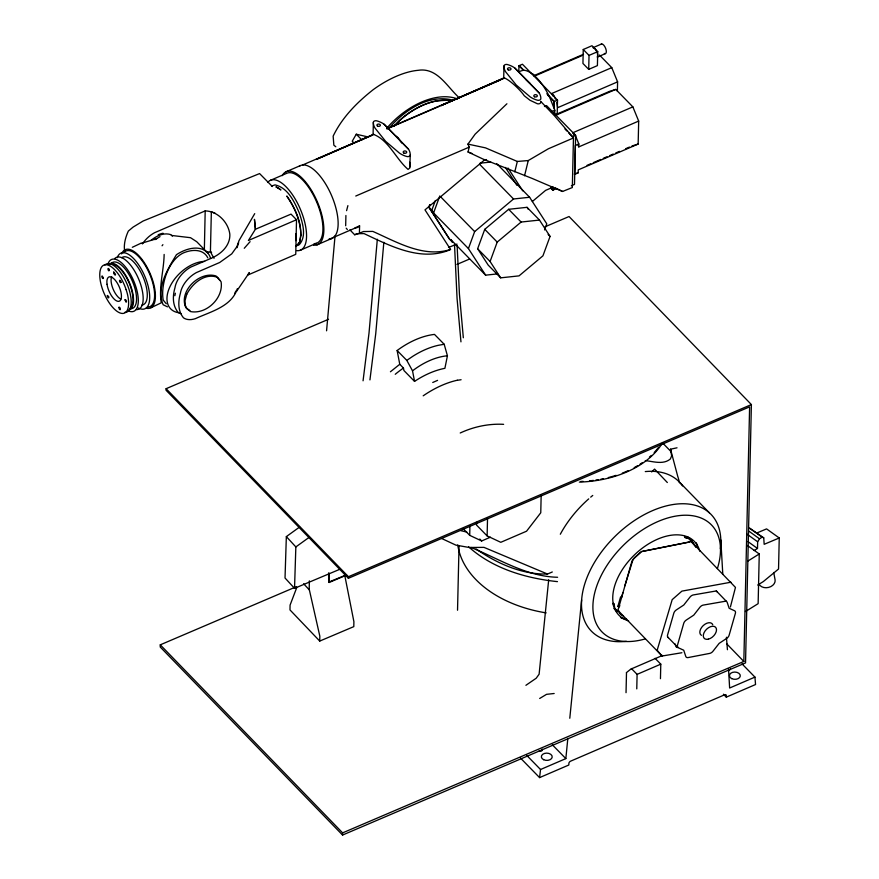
<?xml version="1.0" encoding="UTF-8"?>
<svg xmlns="http://www.w3.org/2000/svg" width="879" height="879" viewBox="0 0 879 879"><rect width="100%" height="100%" fill="white"/><g stroke="black" fill="none" stroke-linecap="round" stroke-linejoin="round"><path stroke-width="1.32" d="M295.871 240.692L295.992 233.627M328.625 572.943L328.669 582.151L344.788 575.514L353.896 621.662L353.797 626.628L319.736 641.077L319.824 636.154L309.177 589.062L309.188 589.677L309.364 580.876M346.612 575.042L329.021 582.524L329.218 573.185M141.025 243.208L132.322 247.296M296.542 586.623L160.275 644.834L160.231 647.01L342.568 835.05L745.535 662.898L751.391 404.571L569.054 216.531L545.123 226.76M328.537 319.286L166.098 388.694L166.054 390.243L348.392 578.283L749.611 406.867L743.832 661.469L342.623 832.874L342.568 835.05M204.346 249.911L205.192 210.905C217.52 211.125 228.199 222.145 229.804 234.012A41.72 27.93 1.2 0 1 211.828 258.008L190.952 267.018A21.579 13.229 -44.4 0 0 174.965 287.752A46.257 28.37 -44.4 0 0 178.074 312.265A21.568 13.229 -44.4 0 0 181.074 313.671M296.509 219.728L248.416 240.483L255.404 229.265L291.026 214.124L296.509 219.728L295.751 254.35L247.691 275.094L249.394 272.567L236.649 291.213M348.392 578.283L348.436 576.723L166.098 388.694M349.897 229.869L354.666 234.759L359.423 233.265L359.588 225.881L355.028 227.848M373.092 134.278L373.355 122.324A2.505 1.681 1.3 0 1 376.794 120.841A20.898 13.976 1.3 0 1 384.145 124.258L408.515 149.177A20.898 13.976 1.3 0 1 410.229 155.023L409.801 168.021L408.076 169.405C395.814 158.879 388.738 139.981 373.223 134.267M490.416 537.19L481.659 540.959L469.716 535.344L469.935 525.873M476.572 522.335L476.506 525.038L487.12 535.904L500.777 542.31L526.554 531.202L540.761 512.776L541.167 495.207M487.12 535.904L487.526 518.324M503.975 66.024A20.898 13.987 1.3 0 0 505.689 71.869L516.248 85.032L530.059 96.789A20.898 13.987 1.3 0 0 537.399 100.206A2.505 1.681 1.3 0 0 540.838 98.723A20.898 13.987 1.3 0 0 539.124 92.888L514.753 67.958A20.898 13.987 1.3 0 0 507.414 64.541A2.505 1.681 1.3 0 0 503.975 66.024L503.711 77.978L440.906 105.656L500.503 79.967M554.715 114.292L554.814 110.249L549.639 97.14A39.698 16.668 66.7 0 0 523.368 70.221L518.808 71.649L518.951 65.749L522.434 64.244L557.517 100.118L557.198 114.578M553.935 107.513L554.034 101.623L547.804 95.207M554.22 108.216L554.374 101.481L546.793 93.723M741.986 663.854L754.94 677.105L755.544 684.532L726.285 697.146L726.318 695.597A2.088 1.286 -44.4 0 0 724.615 694.795L570.658 761.148A2.088 1.286 -44.4 0 0 568.878 763.444L568.845 765.005L539.585 777.607L540.541 769.51L565.845 758.61L567.823 738.426M556.253 188.677L552.759 190.183L552.825 187.238M553.166 187.337L553.111 190.04L551.188 188.073M504.216 77.857C509.512 79.89 520.049 89.482 524.28 95.767L529.982 100.25L537.322 103.733A2.505 1.703 2.1 0 0 540.761 102.25L540.75 101.437L554.517 115.841L573.46 137.959L572.328 187.546L562.571 191.457L532.147 178.426L483.032 159.066L468.035 151.979L469.221 147.134L467.947 144.112L475.132 134.168L506.908 103.777M544.442 106.513L546.54 105.612L575.624 135.344L574.503 184.403L571.361 185.755M632.858 106.875L572.943 132.696L575.141 134.937L578.832 143.947L575.349 145.453L574.69 174.328L578.173 172.822L578.25 169.878L638.154 144.057L638.681 121.082L632.858 106.875L615.783 89.405L609.597 91.339L554.682 115.006M638.681 121.082L578.767 146.903L578.832 143.947M583.249 49.499L582.942 63.464L588.71 69.364L597.412 65.617L597.731 51.641L591.963 45.741L583.249 49.499L589.029 55.399L588.71 69.364M617.377 91.317L617.596 81.857L611.773 67.639L599.445 55.025M626.035 692.685L626.485 673.072M636.77 688.883L637.099 674.369L631.386 668.523M660.459 678.676L660.788 664.161L655.064 658.316M754.127 550.562L757.5 548.463L757.654 541.783L759.511 538.794L762.115 537.168L763.741 537.838L764.17 544.31L779.244 537.97L778.541 569.021L763.324 581.568L757.731 585.051M747.392 545.463L759.258 553.968L758.137 603.653L745.436 611.564M214.047 258.272A32.6 13.449 67.2 0 1 210.422 251.68L211.356 211.817L215.058 213.212M457.53 610.235L459.025 546.331M299.607 527.037L286.345 536.608L285.027 578.008L294.531 588.337L339.733 569.328M294.531 588.337L295.849 546.936L286.345 536.608M164.142 254.438C163.857 270.545 158.692 286.763 161.253 302.815L150.968 307.738M345.908 215.509L345.678 225.749M326.57 330.801L335.042 235.913M377.333 239.242L369.004 333.141L363.06 380.794M383.848 242.296L375.74 333.679L369.938 379.893M548.694 579.733L539.113 674.204L536.201 678.225L525.906 685.312M569.79 718.253L581.634 599.896M174.866 295.707L175.36 293.223M618.585 608.125L631.99 561.011L634.495 557.605L641.066 551.935L633.034 559.451L624.782 585.93M447.433 355.786L444.895 368.312A70.463 43.203 -44.4 0 0 414.547 381.387L403.933 370.531L403.461 368.048L399.769 364.28L397.132 350.512A66.606 40.841 -44.4 0 1 434.49 334.405L444.181 344.26L447.433 355.786A58.245 35.72 -44.4 0 0 412.526 370.828L414.547 381.387M514.786 171.834L517.324 161.461L528.268 160.549L548.353 148.782L573.46 137.959M524.554 175.756L528.268 160.549M346.59 210.652L347.897 205.631M623.387 616.135C620.134 614.762 616.816 610.861 618.761 607.224L617.926 606.257L620.64 596.775L621.563 597.72L622.826 592.765M730.405 606.971L735.47 587.414L691.762 542.134L690.531 541.75L641.538 551.572L689.246 542.079M237.011 247.713L238.638 242.78M497.668 273.874L485.615 275.16L450.762 239.527L452.52 242.252L449.521 239.176L428.82 207.136L429.71 204.719M429.941 204.95L429.051 207.378L449.751 239.418M485.615 275.16L468.43 248.57L433.578 212.938L431.82 210.213L435.38 200.511M433.578 212.938L439.808 195.951M468.43 248.57L474.649 231.595L513.534 198.984L529.608 197.259L546.793 223.848L544.573 229.913M477.638 248.757L484.747 229.342L508.644 209.301L527.026 207.323L539.486 220.069L550.056 236.418L542.936 255.822L519.039 275.874L500.656 277.841L488.197 265.095L477.638 248.757L490.097 261.502L500.656 277.841M490.097 261.502L497.206 242.088L521.115 222.046L539.486 220.069M237.33 288.719C231.54 306.771 210.499 311.627 195.369 318.67A21.568 13.229 -44.4 0 1 183.513 317.824A46.257 28.37 -44.4 0 1 180.404 293.311A21.579 13.229 -44.4 0 1 196.391 272.578L219.673 262.502L231.737 253.866L236.923 246.647L239.033 240.582L254.723 213.641M296.652 587.831L290.081 605.126L289.993 609.927L319.736 641.077M234.638 293.553L235.858 291.092M368.268 137.003L356.281 134.223L352.237 141.211L353.973 143.002M162.077 245.779L162.901 244.681M244.263 248.274L250.086 241.659M388.199 129.18C403.648 110.798 428.556 93.416 453.597 100.316M394.374 126.049L399.802 120.181A58.97 36.182 -44.4 0 1 437.182 100.843L447.993 100.195L451.894 101.25M626.342 672.688L630.803 669.128L662.601 655.415M651.658 471.946L654.569 469.089L667.337 482.527M484.845 159.67L424.986 209.872L450.553 249.427L448.664 250.361C419.668 261.492 389.902 245.713 364.027 233.594L357.094 233.704L354.666 234.759M532.344 201.5L545.595 190.38L553.067 187.161L550.573 187.941L552.759 190.183M539.673 698.475L546.54 694.333L554.166 693.498M390.419 371.773L399.769 364.28M295.849 546.936L309.111 537.366M151.221 240.165C156.616 235.88 163.758 232.331 170.735 234.627L172.482 236.099M397.132 350.512L406.801 360.379L412.954 356.204A66.606 40.841 -44.4 0 1 438.138 345.348L444.181 344.26M747.721 561.165L759.258 553.968M154.935 239.626L160.022 236.649M432.732 382.486L437.577 380.376M460.222 432.995C473.682 426.7 488.768 423.513 503.623 424.337M440.906 105.656L504.37 78.033L387.551 128.389M286.082 171.757L300.365 165.604M302.618 164.988L373.751 134.333L316.231 159.451L371.729 135.476M386.826 128.96L439.643 106.194M270.38 180.349L286.752 173.295A38.028 15.965 66.7 0 1 317.78 204.752A38.028 15.965 66.7 0 1 314.199 243.648M205.192 210.905L154.55 232.726A21.579 13.229 -44.4 0 0 142.431 243.922M601.675 43.95L592.973 47.708A5.219 2.197 66.7 0 1 596.687 51.498M533.597 75.781L583.524 54.267M581.634 55.806L534.784 76.001L532.597 73.759M589.029 55.399L597.731 51.641M597.786 56.904L605.257 53.685M552.836 95.833L551.869 93.46L611.773 67.639M554.034 101.623L557.517 100.118M617.596 81.857L557.682 107.677L556.836 102.469M355.753 196.039L469.221 147.134M551.21 111.798L554.814 110.249M615.783 89.405L555.869 115.226L553.671 112.984M299.959 250.383L316.33 243.318M329.779 239L355.072 228.1A39.698 16.668 66.7 0 0 359.588 225.881M316.956 244.867L331.24 238.714M575.624 135.344L572.306 136.772L570.427 134.861M359.423 233.265L363.401 231.551L372.817 231.408C396.715 241.945 423.623 258.151 450.553 249.427M587.04 165.351L590.787 163.747M593.281 162.67L600.764 159.44M603.269 158.363L607.004 156.748M609.51 155.671L613.245 154.056M615.75 152.979L619.486 151.375M625.727 148.683L629.474 147.068M637.099 674.369L660.788 664.161M754.94 677.105L729.636 688.015L728.526 668.864M456.981 264.414L469.573 259.03M348.436 576.723L751.391 404.571M476.066 548.957C496.976 563.417 521.621 574.646 547.485 574.031L552.309 571.976M756.533 533.113L766.576 528.894L779.244 537.97M448.532 247.46L456.981 244.076M271.468 186.106L275.017 184.887C288.158 187.809 294.52 202.071 299.431 213.278C302.508 223.079 306.936 235.968 299.267 244.725L297.091 245.153M631.968 145.991L638.154 144.057M574.251 174.053L578.173 172.822M141.025 243.417L156.869 238.638M617.926 606.257L619.937 605.829M679.434 482.648A108.655 72.704 1.3 0 0 677.698 476.209L670.534 449.191L677.028 447.807M681.895 652.734L662.085 656.02L619.255 611.751M457.3 380.299L461.101 379.739M483.955 159.868L486.537 159.582M480.022 163.197L490.735 162.055M557.605 577.272C526.323 576.558 499.217 558.879 470.968 547.452M726.252 601.093L703.189 605.104A4.142 2.538 -44.4 0 0 699.816 607.367L693.762 615.124L686.268 620.058A4.142 2.538 -44.4 0 0 683.741 623.31L677.489 645.175A4.142 2.538 -44.4 0 0 678.335 647.768L683.719 650.218L685.774 656.415A4.142 2.538 -44.4 0 0 688.18 657.558L709.683 653.405A4.142 2.538 -44.4 0 0 713.056 651.141L719.154 643.362L726.603 638.451A4.142 2.538 -44.4 0 0 729.13 635.198L735.382 613.333A4.142 2.538 -44.4 0 0 734.536 610.74L729.152 608.279L727.098 602.093L716.319 590.941L693.267 594.951A4.142 2.538 -44.4 0 0 689.894 597.215L683.796 605.005L676.336 609.916A4.142 2.538 -44.4 0 0 673.819 613.168L667.557 635.023A4.142 2.538 -44.4 0 0 668.403 637.627M171.372 235.429L190.512 237.693L196.698 241.692L207.73 252.976M467.947 144.112L485.516 147.87L517.324 161.461M645.307 460.596C653.361 461.497 663.337 464.925 670.314 459.025L671.655 455.904L670.534 449.191M557.462 581.634C525.642 578.272 492.723 568.581 468.573 546.771M622.31 618.322L621.321 618.168L624.848 618.904M205.521 251.449L211.575 252.471L210.422 251.691M460.871 530.674L466.727 532.048M618.124 610.894L615.981 610.356L618.102 611.268M619.376 611.619C616.003 610.883 613.377 607.213 614.091 603.73L614.52 606.873M688.905 538.53L684.939 537.498L688.059 537.981L690.949 540.893M616.706 610.279L618.706 610.828M468.035 151.979L471.968 153.473M547.485 574.031L483.999 547.375L469.144 547.474L455.882 545.123L441.763 538.541M730.954 582.217L681.906 591.127L672.182 599.643L657.371 649.537L657.558 650.801L662.085 656.02M167.471 306.848L163.142 304.749C155.913 287.763 167.812 268.875 176.448 254.69A34.061 20.887 -44.4 0 1 210.619 258.492M555.231 187.886L562.571 191.457M525.477 79.165L530.059 83.428M395.88 136.157L397.923 137.563L401.725 142.958M189.886 310.595L185.919 307.771C178.184 291.487 199.522 270.677 216.036 275.984L219.695 280.137M763.741 537.838L749.457 528.092L762.115 537.168M748.963 531.224L759.511 538.794M747.095 534.223L757.654 541.783M748.007 541.651L757.5 548.463M335.811 146.771L333.844 145.167L333.152 136.135C342.085 117.456 357.116 102.327 373.212 89.669A63.31 30.018 -37.7 0 1 418.107 70.32C437.5 67.2 447.213 87.241 459.53 98.019M272.369 186.535L259.591 173.581L143.112 221.025L133.081 227.112L128.334 231.089A34.193 18.514 -53.3 0 0 124.73 251.24M551.869 93.46L554.056 95.701L555.451 99.085M519.291 65.595L524.038 70.452M518.951 65.749L523.335 70.232M514.753 67.958L539.124 92.888M564.977 129.026L566.845 130.949M568.724 132.861L572.482 136.706M496.646 163.549L529.608 197.259M479.615 164.307L513.534 198.984M548.133 234.451L550.056 236.418M508.644 209.301L521.115 222.046M384.145 124.258L408.515 149.177M484.747 229.342L497.206 242.088M440.742 196.918L474.649 231.595M428.82 207.136L431.82 210.213M356.281 134.223L361.884 139.959M667.721 637.044L677.654 647.197M723.417 694.212L726.285 697.146M479.78 539.036L481.659 540.959M463.123 528.609L469.716 535.344M552.32 744.777L565.845 758.61M526.653 755.314L540.541 769.51M520.489 758.072L539.585 777.607M662.766 443.126L671.336 451.916M679.412 482.077L709.441 512.886M726.647 643.747L743.832 661.469M160.275 644.834L342.623 832.874M303.618 583.766L309.166 589.688M689.18 537.728L692.311 541.123M613.883 608.389L617.014 611.795M346.194 228.177L347.359 229.54M716.319 590.941L717.165 591.952M166.274 303.771L163.208 300.102C160.407 284.444 168.614 259.799 183.392 252.932A31.347 19.371 -43.6 0 1 207.774 257.877M508.018 168.032L522.752 190.842M505.37 167.439L516.896 185.282M527.026 207.323L528.345 209.367M406.801 360.379L412.526 370.828M572.943 132.696L573.921 135.058M577.8 144.53L578.767 146.903M613.487 604.236L613.157 603.236L613.487 605.95M675.171 644.021L675.852 646.263A4.142 2.538 -44.4 0 0 678.258 647.405M691.037 540.2L691.707 542.464M773.718 572.493L775.113 579.997A8.361 6.34 -11.1 0 1 768.587 587.425A8.361 6.34 -11.1 0 1 758.984 583.964M463.332 337.756L459.431 294.168L457.113 245.318M460.959 341.854L457.08 298.695L454.498 244.252M727.427 649.713L726.428 637.242M720.813 539.915L722.791 574.185M409.691 162.219L409.955 166.977M626.375 641.307A83.582 51.246 -44.4 0 1 584.216 585.711A83.582 51.246 -44.4 0 1 664.909 506.282A83.582 51.246 -44.4 0 1 720.362 548.793M645.439 638.857A76.539 46.939 -44.4 0 1 594.468 593.863A76.539 46.939 -44.4 0 1 673.655 516.5A76.539 46.939 -44.4 0 1 717.374 568.592M628.584 620.86A52.762 32.358 -44.4 0 1 634.056 555.286A52.762 32.358 -44.4 0 1 699.772 551.188M696.333 542.87A54.927 33.677 -44.4 0 1 697.432 546.408M626.551 618.959A54.927 33.677 -44.4 0 1 620.508 617.311M645.285 471.583A83.582 51.246 -44.4 0 1 682.554 485.933M560.319 534.234A83.582 51.246 -44.4 0 1 588.71 498.876M590.71 497.14A83.582 51.246 -44.4 0 1 592.743 495.448M542.189 749.117A2.505 1.681 1.3 0 1 541.563 750.93A2.505 1.681 1.3 0 1 538.805 751.193M730.438 668.798A2.505 1.681 1.3 0 1 728.131 670.292M701.442 635.33A7.944 4.867 -44.4 0 1 703.255 625.562A7.944 4.867 -44.4 0 1 712.781 624.738M120.786 299.102A13.185 5.538 66.7 0 1 112.995 288.817A13.185 5.538 66.7 0 1 111.688 276.654M104.931 265.018A26.117 10.966 66.7 0 1 127.07 284.093A26.117 10.966 66.7 0 1 124.851 312.32M114.731 258.558A28.205 11.845 66.7 0 1 138.629 278.973A28.205 11.845 66.7 0 1 136.366 309.606M107.842 264.447A28.205 11.845 66.7 0 1 133.158 279.665A28.205 11.845 66.7 0 1 128.883 311.1M111.622 263.074A25.051 10.515 66.7 0 1 132.52 281.522A25.051 10.515 66.7 0 1 130.949 308.716M108.611 264.37A25.051 10.515 66.7 0 1 129.004 281.665A25.051 10.515 66.7 0 1 129.004 309.858M110.435 264.513A24.041 10.098 66.7 0 1 128.752 282.115A24.041 10.098 66.7 0 1 129.916 308.397M121.577 253.91A31.765 13.339 66.7 0 1 149.562 272.281A31.765 13.339 66.7 0 1 146.189 308.232M123.642 252.756A30.304 12.724 66.7 0 1 149.023 272.589A30.304 12.724 66.7 0 1 148.243 307.079M179.668 312.847A31.347 19.371 -43.6 0 1 170.108 286.367A31.347 19.371 -43.6 0 1 204.609 261.393M158.176 234.759A21.349 13.086 -44.4 0 1 163.076 233.254M121.752 257.723A25.909 10.867 66.7 0 1 143.112 276.984A25.909 10.867 66.7 0 1 141.86 305.09M117.226 257.723A30.304 12.702 66.7 0 1 144.958 276.643A30.304 12.702 66.7 0 1 138.245 307.947M597.302 53.19A5.219 2.197 66.7 0 1 597.215 57.069M601.016 44.324A5.219 2.197 66.7 0 1 605.73 48.587A5.219 2.197 66.7 0 1 604.367 53.476M394.133 125.972A59.135 36.259 -44.4 0 1 451.125 100.777M299.332 166.175A39.698 16.668 66.7 0 1 332.251 197.16A39.698 16.668 66.7 0 1 329.021 239.055M373.355 122.324A20.898 13.976 1.3 0 0 375.069 128.158L385.628 141.332L399.44 153.089A20.898 13.976 1.3 0 0 406.79 156.506A2.505 1.681 1.3 0 0 410.229 155.023M546.178 612.883A113.457 75.924 1.3 0 1 457.761 544.947M423.195 395.814A71.133 38.863 -40.9 0 1 457.333 380.233M395.253 374.289A67.705 41.511 -44.4 0 1 403.461 368.048M386.694 128.323A64.354 39.467 -44.4 0 1 457.355 98.909M282.17 175.679A39.698 16.668 66.7 0 1 316.572 200.049A39.698 16.668 66.7 0 1 313.55 245.142M267.688 182.48A38.028 15.965 66.7 0 1 300.376 209.268A38.028 15.965 66.7 0 1 296.695 250.636M658.525 447.378A95.075 63.618 1.3 0 1 654.196 452.52M651.262 455.454A95.075 63.618 1.3 0 1 649.405 457.135M642.252 462.695A95.075 63.618 1.3 0 1 640.044 464.178M637.747 465.606A95.075 63.618 1.3 0 1 634.177 467.65M628.287 470.595A95.075 63.618 1.3 0 1 622.321 473.122M616.102 475.341A95.075 63.618 1.3 0 1 608.312 477.572M603.335 478.714A95.075 63.618 1.3 0 1 600.873 479.209M598.379 479.659A95.075 63.618 1.3 0 1 595.874 480.055M593.358 480.406A95.075 63.618 1.3 0 1 589.556 480.857M583.14 481.362A95.075 63.618 1.3 0 1 580.569 481.483M662.228 443.291A95.91 64.178 1.3 0 1 579.338 482.088M109.435 270.249L108.842 270.853A1.329 0.56 66.7 0 1 108.007 269.359A1.329 0.56 66.7 0 1 108.392 268.502A1.329 0.56 66.7 0 1 109.326 269.765L109.435 270.249M118.929 307.331L119.214 308.87A1.34 0.56 66.7 0 0 120.148 309.65A1.34 0.56 66.7 0 0 120.236 308.463A1.329 0.56 66.7 0 0 119.489 307.287L118.929 307.331M300.937 235.165L299.541 242.263L297.761 245.208L295.619 246.505L299.541 242.263C303.771 226.002 295.959 209.169 286.785 196.039C294.784 207.576 300.519 220.981 300.937 235.165M125.016 299.871L126.038 302.123A1.329 0.56 66.7 0 0 126.191 300.607A1.329 0.56 66.7 0 0 125.016 299.871M103.359 277.918L103.315 278.269A1.329 0.56 66.7 0 1 102.667 278.302A1.329 0.56 66.8 0 1 101.887 276.588A1.329 0.56 66.7 0 1 102.294 276.028L103.359 277.918M107.414 295.498L107.337 295.816A1.329 0.56 66.6 0 0 108.315 297.794A1.329 0.56 66.6 0 0 108.633 296.498L107.414 295.498M120.994 282.324L120.335 282.653L119.687 281.643A1.329 0.56 66.7 0 1 120.016 280.346A1.329 0.56 66.7 0 1 120.983 282.313M186.722 294.377L185.029 300.717L185.238 305.211L186.93 308.738L190.556 311.584C206.532 314.638 223.738 297.882 221.09 281.829L217.684 277.423C204.928 272.446 192.193 283.598 186.722 294.377M113.754 272.083L113.776 273.556L115.028 275.105A1.681 0.703 66.7 0 0 115.435 274.171L113.754 272.083M687.103 537.146L684.51 536.531L688.85 537.651L687.103 537.146M693.091 542.804L691.762 542.134L696.179 547.232L693.091 542.804M278.489 188.139L275.918 186.82L280.917 189.93L278.489 188.139M126.126 289.62L125.345 287.433A26.117 10.966 66.7 0 0 102.25 266.216A26.117 10.966 66.7 0 0 109.798 303.673A26.117 10.966 66.7 0 0 128.62 303.651A26.216 11.009 66.7 0 0 128.246 298.355A25.974 10.9 66.7 0 0 126.917 292.202L126.126 289.62M254.965 224.057L254.449 219.332L255.404 229.265L254.965 224.057M543.651 759.698A5.428 3.637 1.3 0 0 552.188 757.149A5.428 3.637 1.3 0 0 544.475 753.435A5.428 3.637 1.3 0 0 543.651 759.698M731.746 678.632A5.428 3.637 1.3 0 0 740.272 676.083A5.428 3.637 1.3 0 0 732.57 672.369A5.428 3.637 1.3 0 0 731.746 678.632M708.364 639.165A7.944 4.867 -44.4 0 0 716.242 628.287A7.944 4.867 -44.4 0 0 705.09 630.935A7.944 4.867 -44.4 0 0 708.364 639.165M107.051 284.291A13.185 5.538 66.7 0 0 119.105 301.277A13.185 5.538 66.7 0 0 116.336 281.632A13.185 5.538 66.7 0 0 107.051 284.291M377.596 126.147A1.758 1.176 1.3 0 0 380.376 125.367A1.758 1.176 1.3 0 0 377.937 124.137A1.758 1.176 1.3 0 0 377.596 126.147M403.9 153.056A1.758 1.176 1.3 0 0 406.691 152.276A1.758 1.176 1.3 0 0 404.252 151.034A1.758 1.176 1.3 0 0 403.9 153.056M508.216 69.859A1.758 1.176 1.3 0 0 510.996 69.078A1.758 1.176 1.3 0 0 508.556 67.837A1.758 1.176 1.3 0 0 508.216 69.859M534.52 96.756A1.758 1.176 1.3 0 0 537.311 95.987A1.758 1.176 1.3 0 0 534.861 94.745A1.758 1.176 1.3 0 0 534.52 96.756"/></g></svg>
